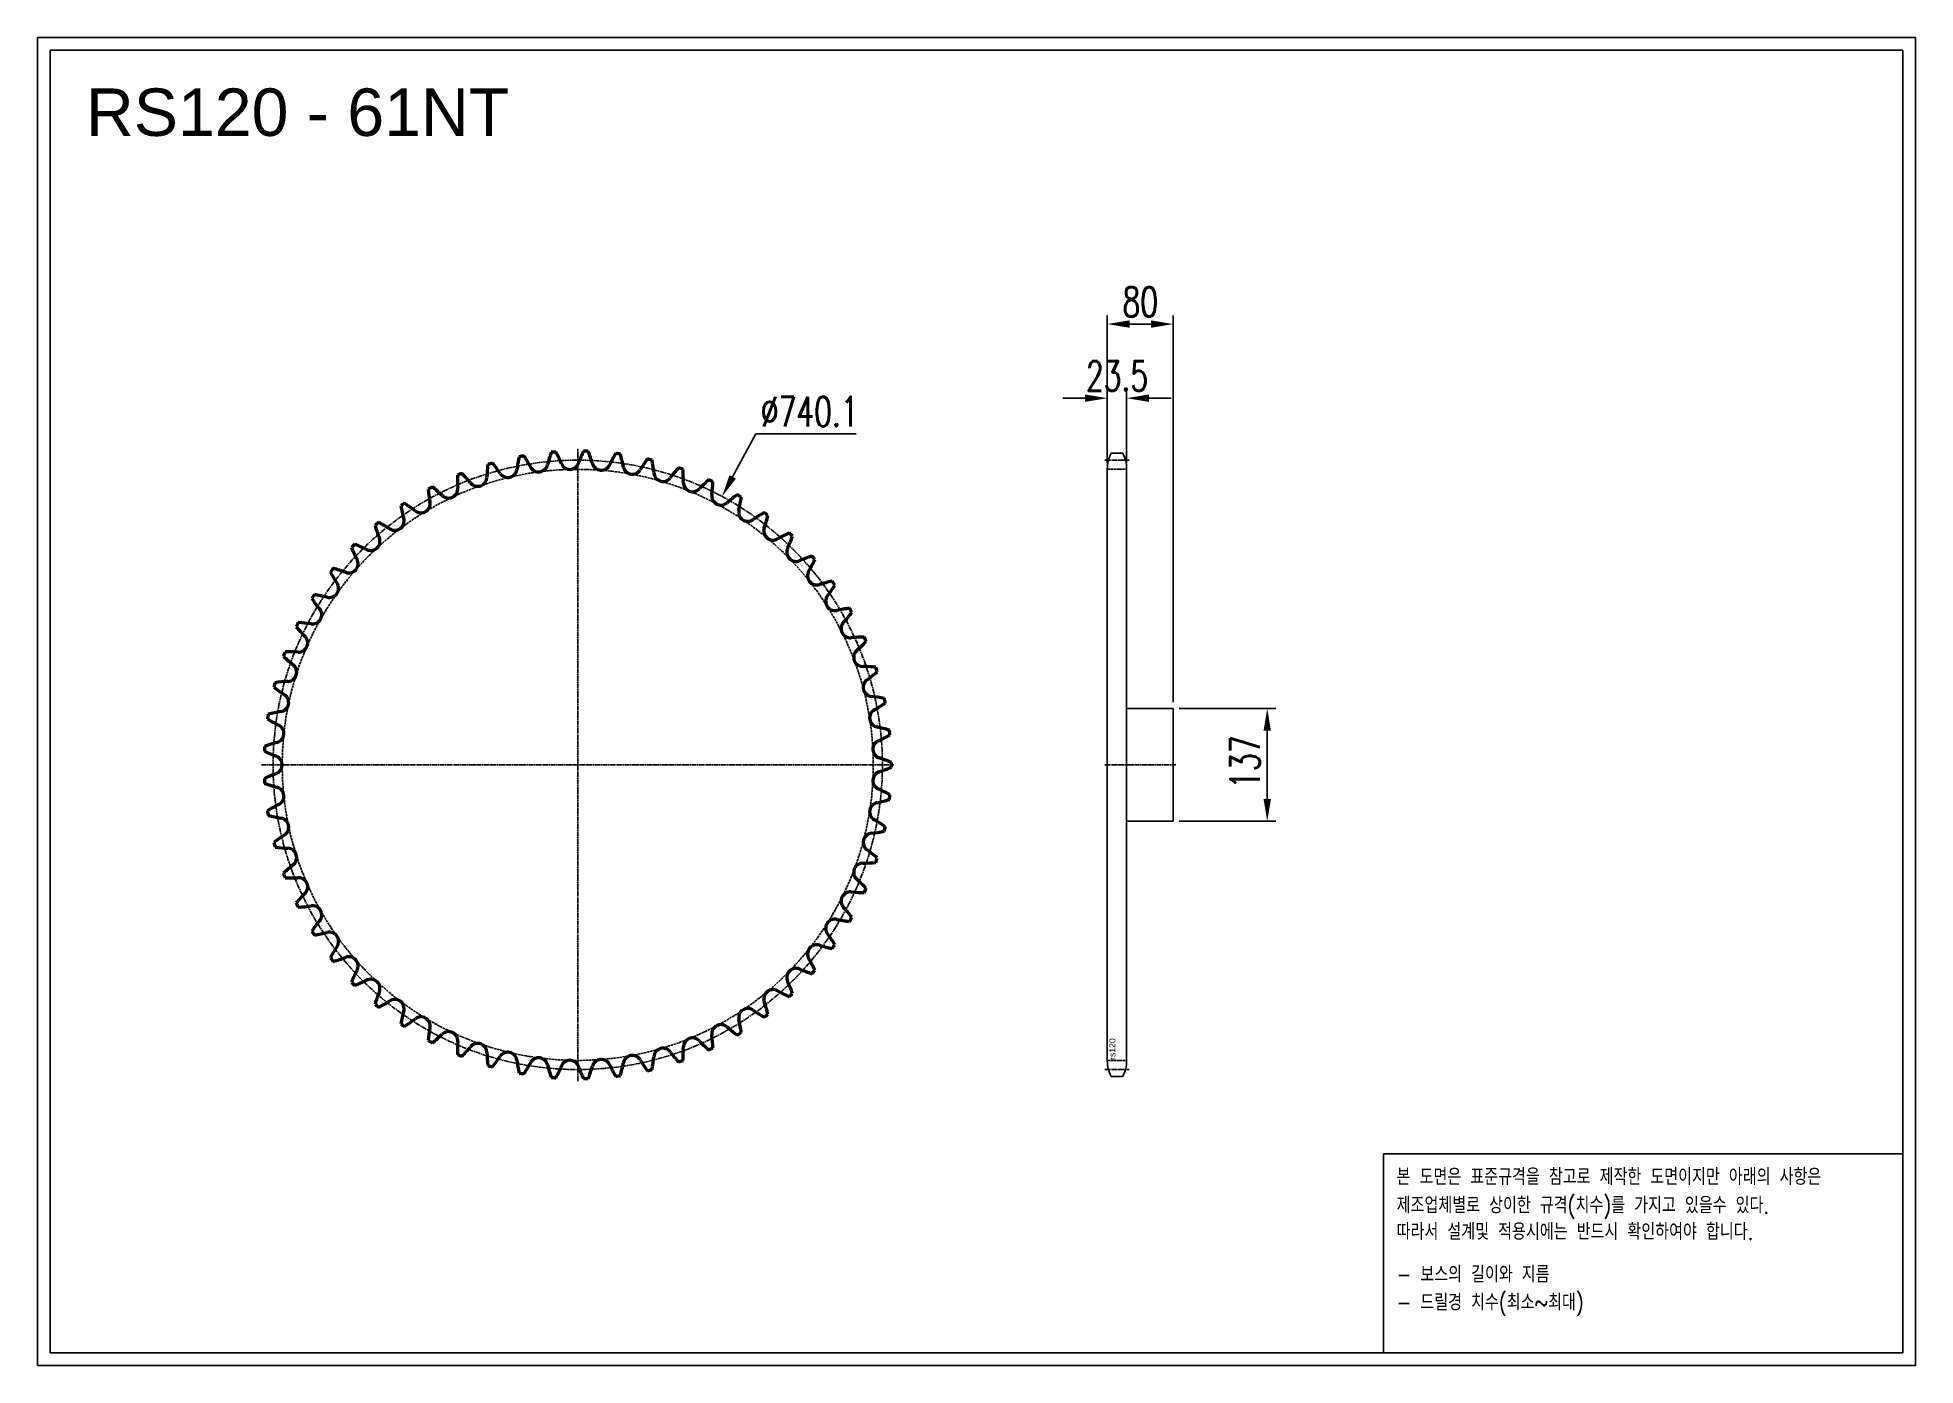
# Model space of a CAD drawing. Header units: millimetres. Extents: x -66039 to -63758, y 45593 to 47206.
import ezdxf

# ---------------------------------------------------------------- set-up
doc = ezdxf.new("R2010")
doc.units = ezdxf.units.MM
for name, pattern in [('AM_ISO02W050', [7.5, 6, -1.5]), ('AM_ISO02W050x2', [3.75, 3, -0.75]), ('AM_ISO08W050', [18, 12, -1.5, 3, -1.5]), ('AM_ISO08W050x2', [9, 6, -0.75, 1.5, -0.75])]:
    doc.linetypes.add(name, pattern=pattern)
for name, color, linetype, lineweight in [('AM_0N', 7, 'Continuous', 50), ('AM_3N', 6, 'AM_ISO02W050', 25), ('AM_7', 4, 'AM_ISO08W050', 25), ('AM_7N', 4, 'AM_ISO08W050', 25)]:
    doc.layers.add(name, color=color, linetype=linetype, lineweight=lineweight)
doc.layers.add('S-DIM', color=7, linetype='Continuous')
doc.styles.add('HAN', font='ROMANS.shx', dxfattribs={"width": 0.7, "bigfont": 'whgtxt.shx'})
doc.styles.add('HSG', font='SIMPLEX.shx', dxfattribs={"width": 0.7, "bigfont": 'HSG.shx'})
doc.styles.get("Standard").update_dxf_attribs({"font": 'arial.ttf'})
doc.dimstyles.new('APP50', dxfattribs={"dimscale": 15, "dimtxt": 2.4, "dimasz": 1.8, "dimexe": 0.7, "dimexo": 0.5, "dimgap": 0.6, "dimtad": 1, "dimtoh": 1, "dimdec": 1, "dimrnd": 0.01, "dimzin": 9, "dimdsep": 46, "dimtxsty": 'HSG', "dimcen": 0, "dimclrd": 1, "dimclre": 1, "dimclrt": 256, "dimazin": 2, "dimtp": 1, "dimtm": 1, "dimtfac": 0.5, "dimtdec": 1, "dimtofl": 0, "dimtmove": 0, "dimatfit": 3, "dimfxl": 0, "dimtvp": 1, "dimtolj": 2, "dimlwd": -1, "dimlwe": -1, "dimarcsym": 0})

# ---------------------------------------------------------------- blocks, each defined once
blk = doc.blocks.new('*D1')
at = {"layer": 'Defpoints', "color": 0, "transparency": 16777216}
for p in [(-64659.6, 46391.3), (-64659.6, 46254.3), (-64545.3, 46254.3)]:
    blk.add_point(p, dxfattribs=at)
at = {"layer": 'S-DIM', "color": 1, "transparency": 16777216}
for p, q in [((-64652.1, 46391.3), (-64534.8, 46391.3)), ((-64545.3, 46364.3), (-64545.3, 46281.3)), ((-64652.1, 46254.3), (-64534.8, 46254.3))]:
    blk.add_line(p, q, dxfattribs=at)
for points in [[(-64549.8, 46364.3), (-64540.8, 46364.3), (-64545.3, 46391.3)], [(-64549.8, 46281.3), (-64540.8, 46281.3), (-64545.3, 46254.3)]]:
    blk.add_solid(points, dxfattribs=at)
at = {"layer": 'S-DIM', "transparency": 16777216, "insert": (-64572.3, 46326), "char_height": 36, "attachment_point": 5, "rotation": 90, "style": 'HSG'}
blk.add_mtext('\\A2;137', dxfattribs=at)
blk = doc.blocks.new('*D2')
at = {"layer": 'Defpoints', "color": 0, "transparency": 16777216}
for p in [(-64716.1, 46768.1), (-64739.6, 46681.7), (-64716.1, 46681.7)]:
    blk.add_point(p, dxfattribs=at)
at = {"layer": 'S-DIM', "color": 1, "transparency": 16777216}
for p, q in [((-64766.6, 46768.1), (-64793.6, 46768.1)), ((-64739.6, 46689.2), (-64739.6, 46778.6)), ((-64716.1, 46689.2), (-64716.1, 46778.6)), ((-64689.1, 46768.1), (-64662.1, 46768.1))]:
    blk.add_line(p, q, dxfattribs=at)
for points in [[(-64766.6, 46772.6), (-64766.6, 46763.6), (-64739.6, 46768.1)], [(-64689.1, 46772.6), (-64689.1, 46763.6), (-64716.1, 46768.1)]]:
    blk.add_solid(points, dxfattribs=at)
at = {"layer": 'S-DIM', "transparency": 16777216, "insert": (-64727.8, 46795.1), "char_height": 36, "attachment_point": 5, "style": 'HSG'}
blk.add_mtext('\\A2;23.5', dxfattribs=at)
blk = doc.blocks.new('*D3')
at = {"layer": 'Defpoints', "color": 0, "transparency": 16777216}
for p in [(-64659.6, 46858.1), (-64739.6, 46681.7), (-64659.6, 46391.3)]:
    blk.add_point(p, dxfattribs=at)
at = {"layer": 'S-DIM', "color": 1, "transparency": 16777216}
for p, q in [((-64739.6, 46689.2), (-64739.6, 46868.6)), ((-64712.6, 46858.1), (-64686.6, 46858.1)), ((-64659.6, 46398.8), (-64659.6, 46868.6))]:
    blk.add_line(p, q, dxfattribs=at)
for points in [[(-64712.6, 46862.6), (-64712.6, 46853.6), (-64739.6, 46858.1)], [(-64686.6, 46862.6), (-64686.6, 46853.6), (-64659.6, 46858.1)]]:
    blk.add_solid(points, dxfattribs=at)
at = {"layer": 'S-DIM', "transparency": 16777216, "insert": (-64699.6, 46885.1), "char_height": 36, "attachment_point": 5, "style": 'HSG'}
blk.add_mtext('\\A2;80', dxfattribs=at)
blk = doc.blocks.new('*D4')
at = {"layer": 'Defpoints', "color": 0, "transparency": 16777216}
for p in [(-65207.5, 46648.6), (-65558.1, 45996.8)]:
    blk.add_point(p, dxfattribs=at)
at = {"layer": 'S-DIM', "color": 1, "transparency": 16777216}
for p, q in [((-65166.5, 46724.8), (-65194.7, 46672.4)), ((-65044.7, 46724.8), (-65166.5, 46724.8))]:
    blk.add_line(p, q, dxfattribs=at)
blk.add_solid([(-65198.6, 46674.5), (-65190.7, 46670.3), (-65207.5, 46648.6)], dxfattribs=at)
at = {"layer": 'S-DIM', "transparency": 16777216, "insert": (-65101.1, 46751.8), "char_height": 36, "attachment_point": 5, "style": 'HSG'}
blk.add_mtext('\\A2;∅740.1', dxfattribs=at)
blk = doc.blocks.new('notice1')
at = {"color": 4}
blk.add_lwpolyline([(-22142.12, 1735.9), (-22053.8, 1735.9), (-22053.8, 1702.07), (-22142.12, 1702.07)], close=True, dxfattribs=at)
at = {"color": 4, "style": 'HAN', "width": 0.8}
for s, p in [('본 도면은 표준규격을 참고로 제작한 도면이지만 아래의 사항은', (-22139.9, 1730.62)), ('제조업체별로 상이한 규격(치수)를 가지고 있을수 있다.', (-22139.9, 1725.78)), ('따라서 설계및 적용시에는 반드시 확인하여야 합니다.', (-22139.9, 1721.28)), ('- 보스의 길이와 지름', (-22139.9, 1714.03)), ('- 드릴경 치수(최소~최대)', (-22139.9, 1709.27))]:
    blk.add_text(s, height=2.7949, dxfattribs=at).set_placement(p)

msp = doc.modelspace()

# ---------------------------------------------------------------- linework, layer by layer
for p, q in [((-64734.84, 46701.19), (-64720.81, 46701.19)), ((-64739.58, 46682.19), (-64739.58, 45963.25)), ((-64716.08, 46682.19), (-64716.08, 45963.25)), ((-64716.08, 46391.28), (-64659.58, 46391.28)), ((-64659.58, 46391.28), (-64659.58, 46254.28)), ((-64659.58, 46254.28), (-64716.08, 46254.28)), ((-64734.84, 45944.25), (-64720.81, 45944.25))]:
    msp.add_line(p, q)
for points in [[(-66038.97, 47206.08), (-63757.97, 47206.08), (-63757.97, 45593.26), (-66038.97, 45593.26)], [(-66023.61, 47190.72), (-63773.33, 47190.72), (-63773.33, 45608.62), (-66023.61, 45608.62)]]:
    msp.add_lwpolyline(points, close=True)
for centre, start, end in [((-64699.08, 46682.19), 152.02179, 180), ((-64756.58, 46682.19), 0, 27.97821), ((-64699.08, 45963.25), 180, 207.97821), ((-64756.58, 45963.25), 332.02179, 0)]:
    msp.add_arc(centre, 40.5, start, end)
at = {"layer": 'AM_0N'}
for centre, radius, start, end in [((-65290.06, 46659.72), 168.06, 167.17596, 172.54098), ((-65382.81, 46322.72), 380.99, 99.89701, 100.75873), ((-65588.47, 46605.34), 168.06, 28.11475, 33.47977), ((-65255.9, 46648.4), 168.06, 161.27432, 166.63934), ((-65382.81, 46322.72), 380.99, 93.99537, 94.85709), ((-65558.32, 46624.99), 168.06, 22.21311, 27.57813), ((-65223.09, 46633.62), 168.06, 155.37269, 160.7377), ((-65382.81, 46322.72), 380.99, 88.09373, 88.95545), ((-65526.31, 46641.43), 168.06, 16.31148, 21.6765), ((-65191.97, 46615.55), 168.06, 149.47105, 154.83607), ((-65382.81, 46322.72), 380.99, 82.19209, 83.05381), ((-65492.78, 46654.5), 168.06, 10.40984, 15.77486), ((-65162.87, 46594.38), 168.06, 143.56941, 148.93443), ((-65382.81, 46322.72), 380.99, 76.29045, 77.15217), ((-65458.08, 46664.05), 168.06, 4.5082, 9.87322), ((-65360.96, 46671.56), 168.06, 178.97924, 184.34426), ((-65382.81, 46322.72), 380.99, 111.70029, 112.56201), ((-65641.93, 46557.3), 168.06, 39.91803, 45.28305), ((-65504.42, 46672.34), 11.23, 219.91803, 358.44262), ((-65325.2, 46667.47), 168.06, 173.0776, 178.44262), ((-65382.81, 46322.72), 380.99, 105.79865, 106.66037), ((-65616.44, 46582.7), 168.06, 34.01639, 39.38141), ((-65467.83, 46682.99), 11.23, 214.01639, 352.54098), ((-65430.34, 46689.83), 11.23, 208.11475, 346.63934), ((-65392.34, 46692.77), 11.23, 202.21311, 340.7377), ((-65354.24, 46691.79), 11.23, 196.31148, 334.83607), ((-65316.44, 46686.89), 11.23, 190.40984, 328.93443), ((-65279.35, 46678.14), 11.23, 184.5082, 323.03279), ((-65136.11, 46570.32), 168.06, 137.66777, 143.03279), ((-65382.81, 46322.72), 380.99, 70.38881, 71.25053), ((-65422.59, 46669.98), 168.06, 358.60656, 3.97158), ((-65382.81, 46322.72), 380.99, 117.60193, 118.46364), ((-65396.94, 46671.96), 168.06, 184.88088, 190.2459), ((-65664.67, 46529.41), 168.06, 45.81967, 51.18469), ((-65539.73, 46657.98), 11.23, 225.81967, 4.34426), ((-65243.36, 46665.62), 11.23, 178.60656, 317.13115), ((-65111.96, 46543.65), 168.06, 131.76613, 137.13115), ((-65382.81, 46322.72), 380.99, 64.48717, 65.34889), ((-65208.84, 46649.46), 11.23, 172.70492, 311.22951), ((-65386.67, 46672.23), 168.06, 352.70492, 358.06994), ((-65090.68, 46514.62), 168.06, 125.86449, 131.22951), ((-65382.81, 46322.72), 380.99, 58.58554, 59.44725), ((-65350.72, 46670.77), 168.06, 346.80328, 352.1683), ((-65382.81, 46322.72), 380.99, 123.50357, 124.36528), ((-65432.78, 46668.66), 168.06, 190.78252, 196.14754), ((-65684.43, 46499.33), 168.06, 51.72131, 57.08633), ((-65573.37, 46640.07), 11.23, 231.72131, 10.2459), ((-65176.16, 46629.84), 11.23, 166.80328, 305.32787), ((-65072.49, 46483.57), 168.06, 119.96285, 125.32787), ((-65382.81, 46322.72), 380.99, 52.6839, 53.54561), ((-65315.1, 46665.63), 168.06, 340.90164, 346.26666), ((-65382.81, 46322.72), 380.99, 129.40521, 130.26692), ((-65468.08, 46661.69), 168.06, 196.68416, 202.04918), ((-65700.99, 46467.38), 168.06, 57.62295, 62.98797), ((-65604.99, 46618.8), 11.23, 237.62295, 16.14754), ((-65145.68, 46606.97), 11.23, 160.90164, 299.42623), ((-65057.6, 46450.81), 168.06, 114.06121, 119.42623), ((-65382.81, 46322.72), 380.99, 46.78226, 47.64397), ((-65382.81, 46322.72), 380.99, 135.30685, 136.16856), ((-65502.48, 46651.12), 168.06, 202.5858, 207.95082), ((-65714.18, 46433.9), 168.06, 63.52459, 68.88961), ((-65634.25, 46594.38), 11.23, 243.52459, 22.04918), ((-65117.71, 46581.08), 11.23, 155, 293.52459), ((-65280.2, 46656.85), 168.06, 335, 340.36502), ((-65382.81, 46322.72), 380.99, 141.20849, 142.0702), ((-65535.61, 46637.08), 168.06, 208.48744, 213.85246), ((-65723.86, 46399.24), 168.06, 69.42623, 74.79125), ((-65660.85, 46567.09), 11.23, 249.42623, 27.95082), ((-65046.15, 46416.69), 168.06, 108.15957, 113.52459), ((-65092.55, 46552.45), 11.23, 149.09836, 287.62295), ((-65246.39, 46644.53), 168.06, 329.09836, 334.46338), ((-65382.81, 46322.72), 380.99, 40.88062, 41.74233), ((-65684.5, 46537.2), 11.23, 255.32787, 33.85246), ((-65038.27, 46381.58), 168.06, 102.25793, 107.62295), ((-65214.02, 46628.79), 168.06, 323.19672, 328.56174), ((-65382.81, 46322.72), 380.99, 34.97898, 35.84069), ((-65704.96, 46505.05), 11.23, 261.22951, 39.7541), ((-65382.81, 46322.72), 380.99, 147.11013, 147.97184), ((-65567.12, 46619.7), 168.06, 214.38908, 219.7541), ((-65729.91, 46363.77), 168.06, 75.32787, 80.69289), ((-65070.47, 46521.39), 11.23, 143.19672, 281.72131), ((-65034.05, 46345.84), 168.06, 96.35629, 101.72131), ((-65382.81, 46322.72), 380.99, 29.07734, 29.93905), ((-65382.81, 46322.72), 380.99, 153.01177, 153.87348), ((-65596.68, 46599.17), 168.06, 220.29072, 225.65574), ((-65732.3, 46327.86), 168.06, 81.22951, 86.59453), ((-65051.7, 46488.22), 11.23, 137.29508, 275.81967), ((-65183.45, 46609.82), 168.06, 317.29508, 322.6601), ((-65722, 46470.96), 11.23, 267.13115, 45.65574), ((-65033.52, 46309.86), 168.06, 90.45465, 95.81967), ((-65154.98, 46587.8), 168.06, 311.39344, 316.75846), ((-65382.81, 46322.72), 380.99, 23.1757, 24.03742), ((-65382.81, 46322.72), 380.99, 158.9134, 159.77512), ((-65623.97, 46575.72), 168.06, 226.19236, 231.55738), ((-65730.97, 46291.9), 168.06, 87.13115, 92.49617), ((-65735.44, 46435.3), 11.23, 273.03279, 51.55738), ((-65036.44, 46453.3), 11.23, 131.39344, 269.91803), ((-65036.69, 46274.01), 168.06, 84.55301, 89.91803), ((-65382.81, 46322.72), 380.99, 17.27406, 18.13578), ((-65382.81, 46322.72), 380.99, 164.81504, 165.67676), ((-65725.96, 46256.26), 168.06, 93.03279, 98.39781), ((-65024.85, 46416.99), 11.23, 125.4918, 264.01639), ((-65128.94, 46562.97), 168.06, 305.4918, 310.85682), ((-65648.71, 46549.58), 168.06, 232.094, 237.45902), ((-65745.15, 46398.44), 11.23, 278.93443, 57.45902), ((-65043.54, 46238.69), 168.06, 78.65137, 84.01639), ((-65105.58, 46535.59), 168.06, 299.59016, 304.95518), ((-65382.81, 46322.72), 380.99, 11.37242, 12.23414), ((-65382.81, 46322.72), 380.99, 170.71668, 171.5784), ((-65670.63, 46521.04), 168.06, 237.99564, 243.36066), ((-65717.3, 46221.33), 168.06, 98.93443, 104.29945), ((-65017.05, 46379.69), 11.23, 119.59016, 258.11475), ((-65705.11, 46187.48), 168.06, 104.83607, 110.20109), ((-65751.01, 46360.78), 11.23, 284.83607, 63.36066), ((-65013.13, 46341.78), 11.23, 113.68852, 252.21311), ((-65053.97, 46204.25), 168.06, 72.74973, 78.11475), ((-65085.16, 46505.96), 168.06, 293.68852, 299.05354), ((-65382.81, 46322.72), 380.99, 5.47078, 6.3325), ((-65382.81, 46322.72), 380.99, 176.61832, 177.48004), ((-65689.49, 46490.39), 168.06, 243.89728, 249.2623), ((-65752.97, 46322.72), 11.23, 290.7377, 69.2623), ((-65067.9, 46171.06), 168.06, 66.84809, 72.21311), ((-65689.49, 46155.05), 168.06, 110.7377, 116.10272), ((-65382.81, 46322.72), 380.99, 182.51996, 183.38168), ((-65013.13, 46303.67), 11.23, 107.78689, 246.31148), ((-65067.9, 46474.38), 168.06, 287.78689, 293.15191), ((-65382.81, 46322.72), 380.99, 359.56914, 0.43086), ((-65705.11, 46457.97), 168.06, 249.79891, 255.16393), ((-65751.01, 46284.66), 11.23, 296.63934, 75.16393), ((-65085.16, 46139.49), 168.06, 60.94646, 66.31148), ((-65382.81, 46322.72), 380.99, 353.6675, 354.52922), ((-65670.63, 46124.41), 168.06, 116.63934, 122.00436), ((-65382.81, 46322.72), 380.99, 188.4216, 189.28332), ((-65717.3, 46424.11), 168.06, 255.70055, 261.06557), ((-65017.05, 46265.76), 11.23, 101.88525, 240.40984), ((-65053.97, 46441.2), 168.06, 281.88525, 287.25027), ((-65648.71, 46095.87), 168.06, 122.54098, 127.906), ((-65745.15, 46247), 11.23, 302.54098, 81.06557), ((-65024.85, 46228.45), 11.23, 95.98361, 234.5082), ((-65043.54, 46406.76), 168.06, 275.98361, 281.34863), ((-65105.58, 46109.85), 168.06, 55.04482, 60.40984), ((-65382.81, 46322.72), 380.99, 347.76586, 348.62758), ((-65382.81, 46322.72), 380.99, 194.32324, 195.18496), ((-65725.96, 46389.18), 168.06, 261.60219, 266.96721), ((-65735.44, 46210.15), 11.23, 308.44262, 86.96721), ((-65128.94, 46082.48), 168.06, 49.14318, 54.5082), ((-65623.97, 46069.73), 168.06, 128.44262, 133.80764), ((-65382.81, 46322.72), 380.99, 200.22488, 201.0866), ((-65036.44, 46192.15), 11.23, 90.08197, 228.60656), ((-65036.69, 46371.43), 168.06, 270.08197, 275.44699), ((-65382.81, 46322.72), 380.99, 341.86422, 342.72594), ((-65730.97, 46353.55), 168.06, 267.50383, 272.86885), ((-65722, 46174.49), 11.23, 314.34426, 92.86885), ((-65051.7, 46157.22), 11.23, 84.18033, 222.70492), ((-65033.52, 46335.58), 168.06, 264.18033, 269.54535), ((-65154.98, 46057.65), 168.06, 43.24154, 48.60656), ((-65382.81, 46322.72), 380.99, 335.96258, 336.8243), ((-65596.68, 46046.27), 168.06, 134.34426, 139.70928), ((-65382.81, 46322.72), 380.99, 206.12652, 206.98823), ((-65732.3, 46317.59), 168.06, 273.40547, 278.77049), ((-65704.96, 46140.4), 11.23, 320.2459, 98.77049), ((-65183.45, 46035.63), 168.06, 37.3399, 42.70492), ((-65567.12, 46025.75), 168.06, 140.2459, 145.61092), ((-65070.47, 46124.06), 11.23, 78.27869, 216.80328), ((-65034.05, 46299.6), 168.06, 258.27869, 263.64371), ((-65382.81, 46322.72), 380.99, 330.06095, 330.92266), ((-65382.81, 46322.72), 380.99, 212.02816, 212.88987), ((-65729.91, 46281.68), 168.06, 279.30711, 284.67213), ((-65684.5, 46108.24), 11.23, 326.14754, 104.67213), ((-65535.61, 46008.37), 168.06, 146.14754, 151.51256), ((-65092.55, 46092.99), 11.23, 72.37705, 210.90164), ((-65038.27, 46263.86), 168.06, 252.37705, 257.74207), ((-65214.02, 46016.65), 168.06, 31.43826, 36.80328), ((-65382.81, 46322.72), 380.99, 324.15931, 325.02102), ((-65382.81, 46322.72), 380.99, 217.9298, 218.79151), ((-65723.86, 46246.21), 168.06, 285.20875, 290.57377), ((-65660.85, 46078.36), 11.23, 332.04918, 110.57377), ((-65246.39, 46000.92), 168.06, 25.53662, 30.90164), ((-65502.48, 45994.32), 168.06, 152.04918, 157.4142), ((-65382.81, 46322.72), 380.99, 223.83144, 224.69315), ((-65714.18, 46211.55), 168.06, 291.11039, 296.47541), ((-65634.25, 46051.06), 11.23, 337.95082, 116.47541), ((-65117.71, 46064.37), 11.23, 66.47541, 205), ((-65280.2, 45988.6), 168.06, 19.63498, 25), ((-65046.15, 46228.75), 168.06, 246.47541, 251.84043), ((-65382.81, 46322.72), 380.99, 318.25767, 319.11938), ((-65468.08, 45983.76), 168.06, 157.95082, 163.31584), ((-65382.81, 46322.72), 380.99, 229.73308, 230.59479), ((-65700.99, 46178.06), 168.06, 297.01203, 302.37705), ((-65604.99, 46026.65), 11.23, 343.85246, 122.37705), ((-65145.68, 46038.48), 11.23, 60.57377, 199.09836), ((-65315.1, 45979.82), 168.06, 13.73334, 19.09836), ((-65057.6, 46194.63), 168.06, 240.57377, 245.93879), ((-65382.81, 46322.72), 380.99, 312.35603, 313.21774), ((-65432.78, 45976.79), 168.06, 163.85246, 169.21748), ((-65382.81, 46322.72), 380.99, 235.63472, 236.49643), ((-65684.43, 46146.11), 168.06, 302.91367, 308.27869), ((-65573.37, 46005.37), 11.23, 349.7541, 128.27869), ((-65176.16, 46015.6), 11.23, 54.67213, 193.19672), ((-65350.72, 45974.67), 168.06, 7.8317, 13.19672), ((-65072.49, 46161.87), 168.06, 234.67213, 240.03715), ((-65382.81, 46322.72), 380.99, 306.45439, 307.3161), ((-65396.94, 45973.48), 168.06, 169.7541, 175.11912), ((-65382.81, 46322.72), 380.99, 241.53636, 242.39807), ((-65664.67, 46116.04), 168.06, 308.81531, 314.18033), ((-65539.73, 45987.46), 11.23, 355.65574, 134.18033), ((-65360.96, 45973.88), 168.06, 175.65574, 181.02076), ((-65243.36, 45979.83), 11.23, 42.86885, 181.39344), ((-65111.96, 46101.8), 168.06, 222.86885, 228.23387), ((-65208.84, 45995.98), 11.23, 48.77049, 187.29508), ((-65386.67, 45973.22), 168.06, 1.93006, 7.29508), ((-65090.68, 46130.82), 168.06, 228.77049, 234.13551), ((-65382.81, 46322.72), 380.99, 300.55275, 301.41446), ((-65382.81, 46322.72), 380.99, 247.43799, 248.29971), ((-65641.93, 46088.15), 168.06, 314.71695, 320.08197), ((-65504.42, 45973.1), 11.23, 1.55738, 140.08197), ((-65325.2, 45977.98), 168.06, 181.55738, 186.9224), ((-65616.44, 46062.75), 168.06, 320.61859, 325.98361), ((-65467.83, 45962.45), 11.23, 7.45902, 145.98361), ((-65290.06, 45985.73), 168.06, 187.45902, 192.82404), ((-65430.34, 45955.62), 11.23, 13.36066, 151.88525), ((-65392.34, 45952.68), 11.23, 19.2623, 157.78689), ((-65354.24, 45953.66), 11.23, 25.16393, 163.68852), ((-65316.44, 45958.55), 11.23, 31.06557, 169.59016), ((-65162.87, 46051.07), 168.06, 211.06557, 216.43059), ((-65458.08, 45981.4), 168.06, 350.12678, 355.4918), ((-65279.35, 45967.31), 11.23, 36.96721, 175.4918), ((-65136.11, 46075.12), 168.06, 216.96721, 222.33223), ((-65382.81, 46322.72), 380.99, 288.74947, 289.61119), ((-65422.59, 45975.47), 168.06, 356.02842, 1.39344), ((-65382.81, 46322.72), 380.99, 294.65111, 295.51283), ((-65382.81, 46322.72), 380.99, 253.33963, 254.20135), ((-65382.81, 46322.72), 380.99, 259.24127, 260.10299), ((-65588.47, 46040.11), 168.06, 326.52023, 331.88525), ((-65255.9, 45997.05), 168.06, 193.36066, 198.72568), ((-65382.81, 46322.72), 380.99, 265.14291, 266.00463), ((-65558.32, 46020.46), 168.06, 332.42187, 337.78689), ((-65223.09, 46011.82), 168.06, 199.2623, 204.62731), ((-65382.81, 46322.72), 380.99, 271.04455, 271.90627), ((-65526.31, 46004.01), 168.06, 338.3235, 343.68852), ((-65191.97, 46029.89), 168.06, 205.16393, 210.52895), ((-65382.81, 46322.72), 380.99, 276.94619, 277.80791), ((-65492.78, 45990.95), 168.06, 344.22514, 349.59016), ((-65382.81, 46322.72), 380.99, 282.84783, 283.70955)]:
    msp.add_arc(centre, radius, start, end, dxfattribs=at)
at = {"layer": 'AM_3N', "linetype": 'AM_ISO02W050x2'}
for p, q in [((-64739.58, 46681.66), (-64716.08, 46681.66)), ((-64739.58, 45963.78), (-64716.08, 45963.78))]:
    msp.add_line(p, q, dxfattribs=at)
msp.add_circle((-65382.81, 46322.72), 358.94, dxfattribs=at)
at = {"layer": 'AM_7', "linetype": 'AM_ISO08W050x2'}
for p, q in [((-64742.58, 46692.78), (-64713.08, 46692.78)), ((-64742.58, 46322.78), (-64656.15, 46322.78)), ((-64742.58, 45952.67), (-64713.08, 45952.67))]:
    msp.add_line(p, q, dxfattribs=at)
msp.add_circle((-65382.81, 46322.72), 370.06, dxfattribs=at)
at = {"layer": 'AM_7N', "linetype": 'AM_ISO08W050x2'}
for p, q in [((-65382.81, 45938.73), (-65382.81, 46706.72)), ((-65766.8, 46322.72), (-64998.81, 46322.72))]:
    msp.add_line(p, q, dxfattribs=at)

# ---------------------------------------------------------------- block references
at = {"xscale": 7.140013238963402, "yscale": 7.140013238963402, "zscale": 7.140013238963402}
msp.add_blockref('notice1', (93691.07, 33455.83), dxfattribs=at)

# ---------------------------------------------------------------- texts
msp.add_text('RS120 - 61NT', height=57.601).set_placement((-65980.23, 47086.65))
msp.add_text('rs120', height=7.5, rotation=90).set_placement((-64729.73, 45964.36))

# ---------------------------------------------------------------- dimensions: what is measured, and where the dimension line sits
at = {"layer": 'S-DIM'}
dim = msp.add_linear_dim(base=(-64659.58, 46858.06), p1=(-64739.58, 46681.66), p2=(-64659.58, 46391.28), dimstyle='APP50', dxfattribs=at)
dim.commit()
dim.dimension.update_dxf_attribs({"geometry": '*D3', "text_midpoint": (-64699.58, 46885.06)})
dim = msp.add_linear_dim(base=(-64716.08, 46768.06), p1=(-64739.58, 46681.66), p2=(-64716.08, 46681.66), dimstyle='APP50', dxfattribs=at)
dim.commit()
dim.dimension.update_dxf_attribs({"geometry": '*D2', "text_midpoint": (-64727.83, 46768.06), "dimtype": 128})
dim = msp.add_diameter_dim_2p(p1=(-65558.14, 45996.84), p2=(-65207.48, 46648.61), dimstyle='APP50', dxfattribs=at)
dim.commit()
dim.dimension.update_dxf_attribs({"geometry": '*D4', "text_midpoint": (-65101.09, 46724.79), "dimtype": 131})
dim = msp.add_linear_dim(base=(-64545.28, 46254.28), p1=(-64659.58, 46391.28), p2=(-64659.58, 46254.28), angle=90, dimstyle='APP50', dxfattribs=at)
dim.commit()
dim.dimension.update_dxf_attribs({"geometry": '*D1', "text_midpoint": (-64545.28, 46326), "dimtype": 128})

doc.saveas('drawing.dxf')
